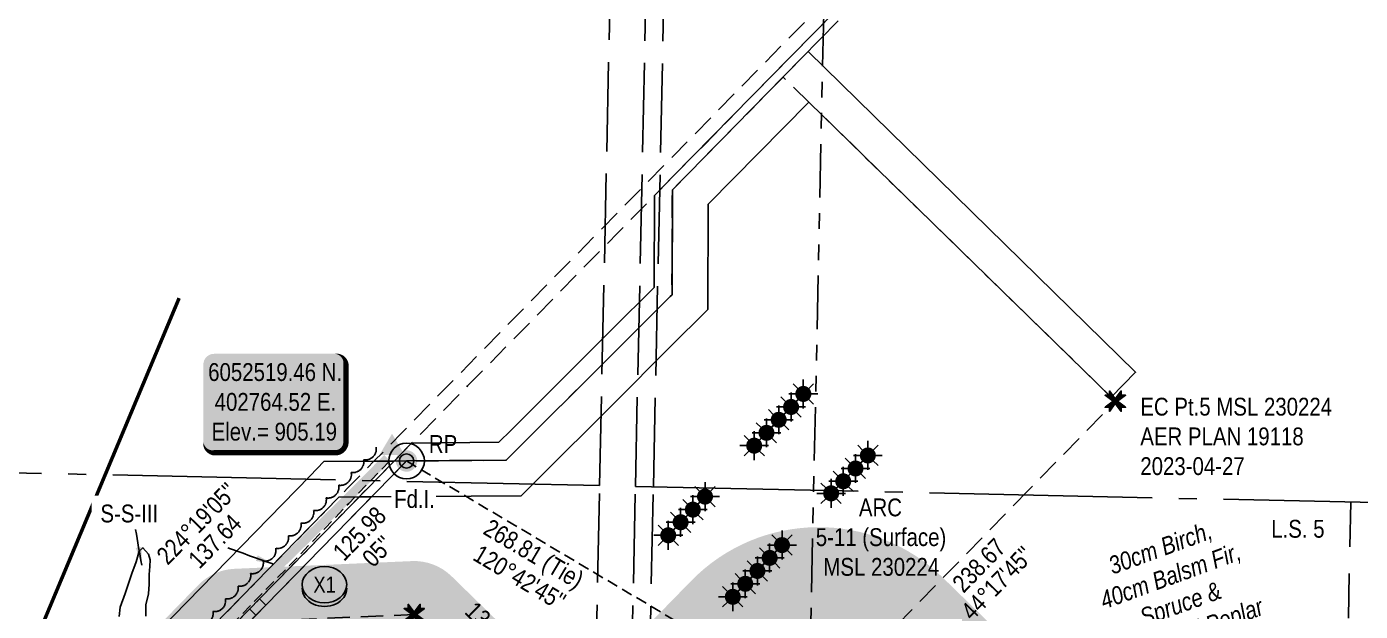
# Model space of a CAD drawing. Extents: x 393916 to 404684, y 6048329 to 6056646.
# Drawn here: x 402551 to 403300, y 6052435 to 6052763 of the extents above; entities that cross this region are included whole.
import ezdxf
from ezdxf.enums import TextEntityAlignment as Align

# ---------------------------------------------------------------- set-up
doc = ezdxf.new("R2010")
doc.units = 0
doc.header["$LTSCALE"] = 5
for name, pattern in [('0', [1, 1, 0]), ('DASHDOT2', [12.7, 6.35, -3.175, 0, -3.175]), ('foc-ACCESSROAD', [3.75, 2.5, -1.25]), ('foc-DRILLPATH', [14.75, 6, -1.75, 1.75, -1.75, 1.75, -1.75]), ('foc-LSD', [8, 5, -3]), ('foc-QUARTERLINE', [33, 25, -3, 2, -3]), ('foc-TIELINE', [1.875, 1.25, -0.625]), ('foc-UNSURVEYED', [12.5, 10, -2.5]), ('UG_PIPE', [1.875, 1.25, -0.625])]:
    doc.linetypes.add(name, pattern=pattern)
for name, color, linetype in [('35', 37, 'Continuous'), ('AS-PIPE-UG', 44, 'UG_PIPE'), ('AS-ROADS', 254, 'Continuous'), ('AS-WILDLIFE', 131, 'DASHDOT2'), ('C-RW', 13, 'Continuous'), ('DETAIL-T', 7, 'Continuous'), ('F-AR', 190, 'foc-ACCESSROAD'), ('F-RW', 190, 'Continuous'), ('F-WS', 190, 'foc-ACCESSROAD'), ('F-WS-S', 190, 'Continuous'), ('L-BD', 7, 'Continuous'), ('L-MON', 1, 'Continuous'), ('L-QSEC', 8, 'foc-QUARTERLINE'), ('L-SECTION-LSD', 7, 'foc-LSD'), ('L-TIE', 7, 'foc-TIELINE'), ('L-USEC', 7, 'foc-UNSURVEYED'), ('P-BUFFER-H 30m', 51, 'Continuous'), ('P-CROSSINGS', 250, 'Continuous'), ('P-PDRILLPATH', 12, 'foc-DRILLPATH'), ('T-BUSH', 110, '0'), ('WETLAND', 143, 'Continuous'), ('WETLAND-T', 146, 'Continuous')]:
    doc.layers.add(name, color=color, linetype=linetype)
for name, color, linetype, lineweight in [('C-RW-T', 13, 'Continuous', 9), ('F-WS-T', 190, 'Continuous', 9), ('T-TEXT', 48, 'Continuous', 18)]:
    doc.layers.add(name, color=color, linetype=linetype, lineweight=lineweight)
doc.styles.add('100L', font='ARIALN.TTF', dxfattribs={"height": 11})
doc.styles.add('80', font='ARIALN.TTF', dxfattribs={"height": 10})
doc.styles.add('80CG', font='ARIALN.TTF', dxfattribs={"height": 10})
doc.styles.add('80L', font='ARIALN.TTF', dxfattribs={"height": 10})
doc.styles.add('80LS', font='ARIALNI.TTF', dxfattribs={"height": 10})
doc.styles.add('Crossing', font='ARIALN.TTF', dxfattribs={"height": 10})
doc.dimstyles.new('Compass 5 000', dxfattribs={"dimscale": 5, "dimtxt": 9, "dimasz": 2, "dimexe": 0.2, "dimexo": 0.0625, "dimgap": 0.5, "dimtad": 0, "dimtih": 1, "dimtoh": 1, "dimzin": 0, "dimdsep": 46, "dimtxsty": '80CG', "dimcen": 0.1, "dimse1": 1, "dimse2": 1, "dimclrd": 256, "dimclrt": 256, "dimaunit": 1, "dimadec": 4, "dimazin": 0, "dimtfac": 0.06, "dimtofl": 0, "dimtmove": 0, "dimatfit": 1, "dimfxl": 0.2, "dimtolj": 1, "dimtzin": 0, "dimlwd": -1, "dimarcsym": 0})

# ---------------------------------------------------------------- blocks, each defined once
blk = doc.blocks.new('fdia')
at = {"color": 255, "const_width": 1}
blk.add_lwpolyline([(-0.5, 0, 1), (0.5, 0, 1)], format="xyb", close=True, dxfattribs=at)
blk = doc.blocks.new('Fdiaa')
blk.add_blockref('fdia', (0, 0))
blk = doc.blocks.new('fdib')
at = {"color": 1, "const_width": 1.6}
blk.add_lwpolyline([(-0.4, 0, 1), (0.4, 0, 1)], format="xyb", close=True, dxfattribs=at)
at = {"color": 1}
blk.add_circle((0, 0), 0.8, dxfattribs=at)
blk = doc.blocks.new('Fdibb')
blk.add_blockref('fdib', (0, 0))
blk = doc.blocks.new('fdicc')
for name in ['Fdibb', 'Fdiaa']:
    blk.add_blockref(name, (0, 0))
blk = doc.blocks.new('FDI')
blk.add_blockref('fdicc', (0, 0))
blk = doc.blocks.new('GAS')
h = blk.add_hatch(color=255)
h.dxf.hatch_style = 1
edge = h.paths.add_edge_path()
edge.add_arc((0, 0), 0.9, 0, 360)
for p, q in [((0, 0.81), (0, 1.62)), ((-0.81, 0), (-1.62, 0)), ((-0.57, 0.57), (-1.14, 1.14)), ((0.57, 0.57), (1.14, 1.14)), ((1.62, 0), (0.81, 0)), ((-0.57, -0.57), (-1.14, -1.14)), ((0, -0.81), (0, -1.62)), ((1.14, -1.14), (0.57, -0.57))]:
    blk.add_line(p, q)
blk.add_circle((0, 0), 0.8)
blk = doc.blocks.new('TEMP')
h = blk.add_hatch(color=255)
h.dxf.hatch_style = 1
h.paths.add_polyline_path([(0, 0.25), (-0.67, 1.15), (-0.67, 0.67), (-1.15, 0.67), (-0.25, 0), (-1.15, -0.67), (-0.67, -0.67), (-0.67, -1.15), (0, -0.25), (0.67, -1.15), (0.67, -0.67), (1.15, -0.67), (0.25, 0), (1.15, 0.67), (0.67, 0.67), (0.67, 1.15)])
h.paths.add_polyline_path([(0.57, 0.85), (0.57, 0.57), (0.85, 0.57), (0.08, 0), (0.85, -0.57), (0.57, -0.57), (0.57, -0.85), (0, -0.08), (-0.57, -0.85), (-0.57, -0.57), (-0.85, -0.57), (-0.08, 0), (-0.85, 0.57), (-0.57, 0.57), (-0.57, 0.85), (0, 0.08)], flags=16)
h = blk.add_hatch(color=1)
h.dxf.hatch_style = 1
h.paths.add_polyline_path([(0, 0.08), (-0.57, 0.85), (-0.57, 0.57), (-0.85, 0.57), (-0.08, 0), (-0.85, -0.57), (-0.57, -0.57), (-0.57, -0.85), (0, -0.08), (0.57, -0.85), (0.57, -0.57), (0.85, -0.57), (0.08, 0), (0.85, 0.57), (0.57, 0.57), (0.57, 0.85)])
at = {"color": 1}
for p, q in [((-0.08, 0), (0.08, 0)), ((0, 0.08), (0, -0.08))]:
    blk.add_line(p, q, dxfattribs=at)
at = {"color": 255, "flags": 128}
blk.add_lwpolyline([(-0.25, 0), (-1.15, 0.67), (-0.67, 0.67), (-0.67, 1.15), (0, 0.25), (0.67, 1.15), (0.67, 0.67), (1.15, 0.67), (0.25, 0), (1.15, -0.67), (0.67, -0.67), (0.67, -1.15), (0, -0.25), (-0.67, -1.15), (-0.67, -0.67), (-1.15, -0.67)], close=True, dxfattribs=at)
at = {"color": 1, "flags": 128}
blk.add_lwpolyline([(-0.08, 0), (-0.85, 0.57), (-0.57, 0.57), (-0.57, 0.85), (0, 0.08), (0.57, 0.85), (0.57, 0.57), (0.85, 0.57), (0.08, 0), (0.85, -0.57), (0.57, -0.57), (0.57, -0.85), (0, -0.08), (-0.57, -0.85), (-0.57, -0.57), (-0.85, -0.57)], close=True, dxfattribs=at)
blk = doc.blocks.new('xing2')
h = blk.add_hatch(color=50)
h.dxf.hatch_style = 1
edge = h.paths.add_edge_path()
edge.add_ellipse((0, 0), major_axis=(-12.5, 0), ratio=0.816297, start_angle=0, end_angle=360)
h = blk.add_hatch(color=250)
h.dxf.hatch_style = 1
edge = h.paths.add_edge_path()
edge.add_ellipse((0, -2.05), major_axis=(-12.5, 0), ratio=0.816297, start_angle=0, end_angle=180)
edge.add_line((12.5, -2.05), (12.5, 0))
edge.add_ellipse((0, 0), major_axis=(-12.5, 0), ratio=0.816297, start_angle=0, end_angle=180, ccw=False)
edge.add_line((-12.5, 0), (-12.5, -2.05))
at = {"color": 250}
blk.add_ellipse((0, 0), major_axis=(-12.5, 0), ratio=0.816297, dxfattribs=at)
blk.add_ellipse((0, -2.05), major_axis=(-12.5, 0), ratio=0.816297, start_param=0, end_param=3.141593, dxfattribs=at)
at = {"color": 250, "style": 'Crossing'}
blk.add_attdef('CROSSING', text='', height=9, dxfattribs=at).set_placement((0.09, 0.02), align=Align.MIDDLE_CENTER)
at = {"color": 250, "style": 'Crossing', "flags": 1}
for tag, p in [('OWNER', (0.09, -12.49)), ('DESCRIPTION', (0.09, -25.77)), ('LOCATION', (0.09, -39.3)), ('DWG_REF', (0.09, -52.84))]:
    blk.add_attdef(tag, text='', height=9, dxfattribs=at).set_placement(p, align=Align.MIDDLE_CENTER)
blk = doc.blocks.new('*U473')
at = {"layer": '35', "color": 3}
blk.add_circle((0, 0), 10, dxfattribs=at)
at = {"layer": '35', "color": 3, "style": '80'}
blk.add_attdef('RP_001', (12.55, 4.52), '', height=10, dxfattribs=at)
blk = doc.blocks.new('*U475')
h = blk.add_hatch(color=254)
edge = h.paths.add_edge_path()
edge.add_line((-34, -28.5), (34, -28.5))
edge.add_arc((34, -22.5), 6, 270, 360)
edge.add_line((40, -22.5), (40, 21))
edge.add_arc((34, 21), 6, 0, 90)
edge.add_line((34, 27), (-34, 27))
edge.add_arc((-34, 21), 6, 90, 180)
edge.add_line((-40, 21), (-40, -22.5))
edge.add_arc((-34, -22.5), 6, 180, 270)
at = {"color": 1, "flags": 128}
blk.add_lwpolyline([(-34, -28.5, 3, 3, 0), (34, -28.5, 3, 3, 0.414214), (40, -22.5, 3, 3, 0), (40, 21, 3, 0, 0.414214), (34, 27, 0, 0, 0), (-34, 27, 0, 0, 0.414214), (-40, 21, 0, 0, 0), (-40, -22.5, 0, 3, 0.414214)], format="xyseb", close=True, dxfattribs=at)
blk.add_lwpolyline([(-33.8, -12.03, 0, 10, 0), (0, 0, 5, 5, 0)], format="xyseb", dxfattribs=at)
at = {"color": 1, "style": '80'}
blk.add_attdef('ENTER_TEXT_001', (-35.99, -5), '', height=10, dxfattribs=at)
blk = doc.blocks.new('STRIA')
blk.add_hatch(color=255).paths.add_polyline_path([(-0.04, 1.52), (-1.47, -0.87), (1.39, -0.87)])
blk = doc.blocks.new('STRIAA')
blk.add_blockref('STRIA', (0, 0))
blk = doc.blocks.new('STRIB')
at = {"color": 1}
blk.add_solid([(-1.12, -0.67), (-0.04, 1.13), (1.04, -0.67)], dxfattribs=at)
blk = doc.blocks.new('STRIBB')
blk.add_blockref('STRIB', (0, 0))
blk = doc.blocks.new('STRICC')
for name in ['STRIAA', 'STRIBB']:
    blk.add_blockref(name, (0, 0))
blk = doc.blocks.new('fdspike')
blk.add_blockref('STRICC', (0, 0))

msp = doc.modelspace()

# ---------------------------------------------------------------- hatches: boundary and pattern name
at = {"layer": 'P-BUFFER-H 30m'}
h = msp.add_hatch(color=256, dxfattribs=at)
h.dxf.hatch_style = 1
edge = h.paths.add_edge_path()
edge.add_line((402812.459, 6052337.73), (402758.711, 6052282.645))
edge.add_arc((402830.255, 6052212.838), 99.958, 135.70396, 225.70396)
edge.add_line((402760.448, 6052141.294), (402949.252, 6051957.073))
edge.add_arc((403019.059, 6052028.617), 99.958, 225.70396, 315.70396)
edge.add_line((403090.603, 6051958.81), (403256.046, 6052128.369))
edge.add_arc((403184.502, 6052198.176), 99.958, 315.70396, 405.70396)
edge.add_line((403254.309, 6052269.719), (403065.505, 6052453.94))
edge.add_arc((402995.698, 6052382.396), 99.958, 45.70396, 135.70396)
edge.add_line((402924.154, 6052452.204), (402859.928, 6052386.38))
edge.add_line((402859.928, 6052386.38), (402789.772, 6052454.833))
edge.add_arc((402768.83, 6052433.37), 29.987, 45.703985, 92.488206)
edge.add_line((402767.528, 6052463.329), (402667.943, 6052459.002))
edge.add_arc((402669.244, 6052429.043), 29.987, 92.488206, 135.681998)
edge.add_line((402647.789, 6052449.993), (402625.66, 6052427.331))
edge.add_arc((402647.115, 6052406.38), 29.987, 135.681998, 294.085102)
edge.add_line((402659.353, 6052379.004), (402688.071, 6052391.841))
edge.add_line((402688.071, 6052391.841), (402740.848, 6052394.134))
edge.add_line((402740.848, 6052394.134), (402763.531, 6052385.471))
edge.add_line((402763.531, 6052385.471), (402812.459, 6052337.73))

# ---------------------------------------------------------------- linework, layer by layer
at = {"layer": 'AS-PIPE-UG', "flags": 128}
msp.add_lwpolyline([(402755.043, 6052519.307), (402745.071, 6052509.126), (402732.102, 6052495.696), (402718.977, 6052481.891), (402705.113, 6052467.291), (402692.558, 6052454.455), (402657.836, 6052418.632), (402632.858, 6052391.748), (402593.097, 6052351.028)], dxfattribs=at)
at = {"layer": 'AS-ROADS', "const_width": 4.998, "flags": 128}
msp.add_lwpolyline([(402588.288, 6052354.284), (402666.667, 6052435.028), (402730.363, 6052497.461), (402753.774, 6052521.053)], dxfattribs=at)
at = {"layer": 'AS-WILDLIFE', "const_width": 2, "flags": 128}
msp.add_lwpolyline([(402254.109, 6051614.689), (402462.364, 6052193.918), (402636.923, 6052610.789)], dxfattribs=at)
at = {"layer": 'C-RW'}
for points in [[(402390.35, 6052143.535), (402560.301, 6052317.476), (402676.489, 6052436.43), (402682.083, 6052442.157), (402742.728, 6052504.248), (402748.74, 6052510.401), (402757.519, 6052519.393), (402767.385, 6052529.495), (402816.261, 6052529.948), (402823.175, 6052536.834), (402881.963, 6052595.384), (402901.106, 6052614.45), (402903.479, 6052616.813), (402903.645, 6052668.381), (402913.797, 6052678.718), (403003.113, 6052769.683)], [(403006.685, 6052766.188), (402975.859, 6052734.795), (402913.652, 6052671.507), (402913.46, 6052612.644), (402912.457, 6052611.644), (402881.675, 6052580.964), (402820.415, 6052519.907), (402764.52, 6052519.46), (402755.543, 6052510.262), (402685.637, 6052438.676), (402680.05, 6052432.955), (402676.558, 6052429.385), (402563.874, 6052313.98), (402393.64, 6052139.773)]]:
    msp.add_lwpolyline(points, dxfattribs=at)
at = {"layer": 'F-AR', "flags": 128}
msp.add_lwpolyline([(401958.523, 6051983.923), (402045.397, 6051982.474), (402066.561, 6051981.501), (402193.942, 6051975.629), (402305.035, 6052088.822), (402380.027, 6052154.426), (402482.807, 6052259.62), (402487.819, 6052254.738), (402554.58, 6052323.064), (402731.434, 6052504.133), (402737.777, 6052510.626), (402746.226, 6052519.279), (402761.663, 6052535.084), (402793.138, 6052567.17), (402870.138, 6052645.65), (402883.234, 6052659.011), (402897.87, 6052673.914), (402914.029, 6052690.374), (402997.415, 6052775.297), (403110.346, 6052888.249), (403191.113, 6052969.611), (403205.845, 6052984.447), (403206.05, 6052973.274), (403205.397, 6052972.62), (403191.322, 6052958.446), (403123.373, 6052890.018), (403116.058, 6052882.653), (403115.278, 6052881.872), (403003.113, 6052769.683), (402913.797, 6052678.718), (402903.609, 6052668.343), (402883.001, 6052647.355), (402875.795, 6052640.013), (402798.799, 6052561.52), (402767.385, 6052529.495), (402757.519, 6052519.393), (402748.74, 6052510.401), (402742.728, 6052504.248), (402682.083, 6052442.157), (402676.489, 6052436.429), (402560.301, 6052317.476), (402390.35, 6052143.535), (402315.349, 6052077.923), (402213.882, 6051974.578), (402371.473, 6051966.554), (402388.619, 6051965.738), (402610.363, 6051957.022), (402611.266, 6051956.981), (402616.431, 6051961.688), (402619.131, 6051964.149), (402679.021, 6051960.972), (402681.401, 6051958.341), (402686.134, 6051953.114), (402860.817, 6051944.11)], dxfattribs=at)
msp.add_lwpolyline([(402685.637, 6052438.676), (402680.05, 6052432.955), (402676.489, 6052436.43), (402682.083, 6052442.157), (402685.637, 6052438.676)], close=True, dxfattribs=at)
at = {"layer": 'F-RW'}
msp.add_lwpolyline([(402487.46, 6052283.02), (402710.371, 6052511.187), (402718.087, 6052519.089), (402746.226, 6052519.3), (402757.519, 6052519.398), (402764.52, 6052519.46), (402820.415, 6052519.907), (402881.676, 6052580.964), (402912.457, 6052611.644), (402913.46, 6052612.644), (402913.652, 6052671.507), (402975.859, 6052734.795), (402989.828, 6052749.021), (403173.522, 6052569.202), (403159.875, 6052555.189), (402990.143, 6052720.688), (402933.808, 6052663.486), (402933.558, 6052604.49), (402911.882, 6052582.869), (402881.1, 6052552.165), (402837.411, 6052508.587), (402828.815, 6052500.014), (402744.882, 6052499.344), (402737.883, 6052499.289), (402726.616, 6052499.199), (402554.578, 6052323.069)], dxfattribs=at)
at = {"layer": 'F-WS', "flags": 128}
msp.add_lwpolyline([(403113.626, 6052503.259), (402910.53, 6052295.11), (402768.83, 6052433.37), (402676.539, 6052429.36), (402680.086, 6052432.991), (402685.67, 6052438.71), (402755.546, 6052510.265), (402764.52, 6052519.46), (402820.391, 6052519.907), (402881.626, 6052580.938), (402912.394, 6052611.605), (402913.397, 6052612.605), (402913.589, 6052671.443), (402975.769, 6052734.704), (403162.14, 6052552.98), (403113.626, 6052503.259)], close=True, dxfattribs=at)
at = {"layer": 'L-QSEC'}
for p, q in [((402104.854, 6052522.474), (402872.817, 6052505.635)), ((402892.923, 6052505.194), (403695.605, 6052487.602))]:
    msp.add_line(p, q, dxfattribs=at)
at = {"layer": 'L-SECTION-LSD'}
msp.add_line((403294.262, 6052496.398), (403277.147, 6051692.237), dxfattribs=at)
at = {"layer": 'L-TIE'}
msp.add_line((402764.52, 6052519.46), (402995.533, 6052382.227), dxfattribs=at)
at = {"layer": 'L-USEC'}
for p, q in [((402872.817, 6052505.635), (402890.002, 6053309.793)), ((402892.923, 6052505.205), (402910.109, 6053309.363)), ((402902.972, 6052504.973), (402920.158, 6053309.132)), ((402855.632, 6051701.477), (402872.817, 6052505.635)), ((402875.739, 6051701.048), (402892.923, 6052505.205)), ((402885.788, 6051700.816), (402902.972, 6052504.973))]:
    msp.add_line(p, q, dxfattribs=at)
at = {"layer": 'P-PDRILLPATH'}
msp.add_line((402988.486, 6052298.455), (403077.115, 6056443.963), dxfattribs=at)
at = {"layer": 'T-BUSH', "flags": 128}
msp.add_lwpolyline([(402747.453, 6052527.3, -0.5205671), (402740.458, 6052520.159, -0.5205671), (402733.464, 6052513.018, -0.5205671), (402726.47, 6052505.877, -0.5205671), (402719.437, 6052498.774, -0.5205671), (402712.371, 6052491.704, -0.5205671), (402705.305, 6052484.633, -0.5205671), (402698.24, 6052477.563, -0.5205671), (402691.174, 6052470.493, -0.5205671), (402684.108, 6052463.422, -0.5205671), (402677.042, 6052456.352, -0.5205671), (402669.976, 6052449.281, -0.5205671), (402662.911, 6052442.211, -0.5205671), (402655.913, 6052435.073, -0.5205671), (402648.947, 6052427.904, -0.5205671), (402641.981, 6052420.736, -0.5205671), (402635.015, 6052413.567, -0.5205671), (402625.383, 6052403.655, -0.5205671)], format="xyb", dxfattribs=at)
at = {"layer": 'WETLAND'}
msp.add_lwpolyline([(402603.313, 6052432.199), (402603.822, 6052437.499), (402606.602, 6052445.091), (402608.47, 6052450.694), (402610.337, 6052456.452), (402612.827, 6052462.988), (402614.461, 6052468.885), (402616.639, 6052470.857), (402619.83, 6052467.19), (402620.764, 6052464.078), (402620.453, 6052460.343), (402620.142, 6052455.829), (402620.142, 6052450.383), (402619.751, 6052444.912), (402618.313, 6052438.749), (402618.313, 6052432.427)], dxfattribs=at)

# ---------------------------------------------------------------- block references
at = {"layer": 'C-RW-T'}
msp.add_blockref('*U473', (402764.52, 6052519.46), dxfattribs=at).add_auto_attribs({'RP_001': 'RP'})
at = {"layer": 'DETAIL-T'}
ref = msp.add_blockref('*U475', (402690.524, 6052552.557), dxfattribs=at)
ref.add_attrib('ENTER_TEXT_001', '6052519.46 N.', (402653.229, 6052564.329), dxfattribs={"layer": '0', "color": 1, "height": 10, "style": '80'})
ref.add_attrib('ENTER_TEXT_002', '402764.52 E.', (402656.868, 6052547.621), dxfattribs={"layer": '0', "color": 1, "height": 10, "style": '80'})
ref.add_attrib('ENTER_TEXT_003', 'Elev.= 905.19', (402655.135, 6052530.914), dxfattribs={"layer": '0', "color": 1, "height": 10, "style": '80'})
at = {"layer": 'F-WS-S', "xscale": 4.997886449999951, "yscale": 4.997886449999951, "zscale": 4.997886449999951}
for p in [(402987.112, 6052557.063), (402980.239, 6052549.756), (402973.304, 6052542.56), (402966.432, 6052535.253), (402959.561, 6052528.056), (403023.315, 6052522.577), (403016.378, 6052515.27), (403002.711, 6052501.321), (403009.507, 6052508.074), (402931.956, 6052499.496), (402925.147, 6052492.187), (402918.279, 6052485.102), (402911.342, 6052477.795), (402975.161, 6052472.314), (402968.226, 6052465.119), (402961.353, 6052457.811), (402954.547, 6052450.613), (402947.545, 6052443.308)]:
    msp.add_blockref('GAS', p, dxfattribs=at)
at = {"layer": 'L-MON'}
for name, p, xscale, yscale, zscale in [('TEMP', (403162.14, 6052552.98), 4.997886449999962, 4.997886449999962, 4.997886449999962), ('fdspike', (402756.581, 6052527.128), 4.997886449999975, 4.997886449999975, 4.997886449999975), ('FDI', (402764.52, 6052519.46), 4.999999999999945, 4.999999999999945, 4.999999999999945), ('TEMP', (402768.84, 6052433.362), 4.997886449999989, 4.997886449999989, 4.997886449999989)]:
    msp.add_blockref(name, p, dxfattribs=dict(at, xscale=xscale, yscale=yscale, zscale=zscale))
at = {"layer": 'P-CROSSINGS', "xscale": 0.99957729, "yscale": 0.99957729, "zscale": 0.99957729}
msp.add_blockref('xing2', (402718.472, 6052450.144), dxfattribs=at).add_auto_attribs({'CROSSING': 'X1'})

# ---------------------------------------------------------------- texts
at = {"layer": 'F-WS-T', "insert": (402990.519, 6052498.434), "char_height": 10.00001, "attachment_point": 1, "style": '80L'}
msp.add_mtext_dynamic_manual_height_columns('\\pi27.769;ARC\\P\\pi3.5879;5-11 (Surface)\\P\\pi7.8478;MSL 230224', width=79.24263, gutter_width=50.021, heights=[0], dxfattribs=at)
at = {"layer": 'L-BD', "style": '80L'}
for s, height, rotation, p in [("224°19'05''", 9.99577, 45.682, (402646.792, 6052484.424)), ('137.64', 9.9958, 45.682, (402656.983, 6052474.473)), ('125.98', 9.9958, 45.682, (402738.073, 6052478.782)), ('268.81 (Tie)', 9.99577, 329.2877, (402835.263, 6052466.39)), ("05''", 9.9958, 45.682, (402748.264, 6052468.831)), ('238.67', 9.9958, 45.704, (403085.633, 6052460.972)), ("44°17'45''", 9.9958, 45.704, (403095.828, 6052451.025)), ("120°42'45''", 9.99577, 329.2877, (402827.988, 6052454.144)), ("134°17'45''", 9.99577, 315.704, (402820.314, 6052418.05))]:
    msp.add_text(s, height=height, rotation=rotation, dxfattribs=at).set_placement(p, align=Align.MIDDLE)
at = {"layer": 'L-MON', "insert": (403176.17, 6052554.918), "char_height": 9.99694, "attachment_point": 1, "style": '80L'}
msp.add_mtext_dynamic_manual_height_columns('EC Pt.5 MSL 230224\\PAER PLAN 19118\\P2023-04-27', width=107.21783, gutter_width=50.021, heights=[0], dxfattribs=at)

# ---------------------------------------------------------------- leaders
at = {"layer": 'L-BD', "path_type": 1}
msp.add_leader([(402689.926, 6052461.636), (402664.196, 6052470.72)], dimstyle='Compass 5 000', override={"dimgap": 0.5, "dimtad": 0}, dxfattribs=at)

# ---------------------------------------------------------------- next in the draw order: texts
at = {"layer": 'L-MON', "insert": (402757.529, 6052503.155), "char_height": 10, "attachment_point": 1, "style": '80L', "bg_fill": 3, "box_fill_scale": 1.15, "bg_fill_color": 256, "bg_fill_true_color": 256, "bg_fill_transparency": 0}
msp.add_mtext_dynamic_manual_height_columns('Fd.I.', width=22.05339, gutter_width=50.021, heights=[0], dxfattribs=at)
at = {"layer": 'L-SECTION-LSD', "insert": (403247.822, 6052486.446), "char_height": 9.99577, "attachment_point": 1, "style": '100L', "bg_fill": 3, "box_fill_scale": 1.5, "bg_fill_color": 256, "bg_fill_transparency": 0}
msp.add_mtext_dynamic_manual_height_columns('\\pi1.7835;L.S. 5', width=30.414, gutter_width=55.023, heights=[0], dxfattribs=at)
at = {"layer": 'WETLAND-T', "insert": (402592.787, 6052495.018), "char_height": 9.9956, "attachment_point": 1, "style": '80L', "bg_fill": 2}
msp.add_mtext_dynamic_manual_height_columns('S-S-III', width=27.33222, gutter_width=49.978, heights=[0], dxfattribs=at)

# ---------------------------------------------------------------- next in the draw order: texts
at = {"layer": 'T-TEXT', "insert": (403185.604, 6052475.406), "char_height": 9.99577, "width": 86.39362, "attachment_point": 2, "rotation": 20, "style": '80LS'}
msp.add_mtext('{\\C110;30cm Birch,\\P40cm Balsm Fir,\\PSpruce & \\PScattered Poplar}', dxfattribs=at)

# ---------------------------------------------------------------- next in the draw order: leaders
at = {"layer": 'WETLAND-T', "path_type": 1}
msp.add_leader([(402615.922, 6052461.093), (402612.509, 6052480.993)], dimstyle='Compass 5 000', override={"dimgap": 0.5, "dimtad": 0}, dxfattribs=at)

doc.saveas('drawing.dxf')
